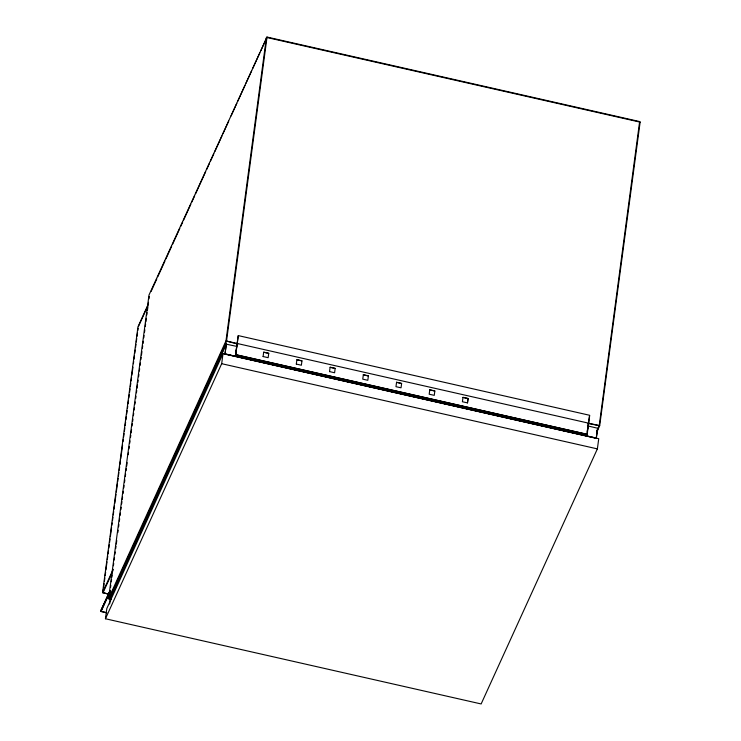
<?xml version="1.0" encoding="UTF-8"?>
<svg xmlns="http://www.w3.org/2000/svg" width="741" height="741" viewBox="0 0 741 741"><rect width="100%" height="100%" fill="white"/><g stroke="black" fill="none" stroke-linecap="round" stroke-linejoin="round"><path stroke-width="1.11" d="M147.959 304.884L137.983 326.781L102.582 592.522L108.566 594.226M103.342 589.382L102.934 592.948L112.437 572.108M103.647 587.094L104.101 583.658M104.407 581.37L104.87 577.934M105.176 575.637L105.63 572.2M105.935 569.912L107 561.891M107.306 559.603L107.769 556.167M108.075 553.879L108.529 550.443M108.834 548.145L109.297 544.709M109.594 542.421L110.057 538.985M110.363 536.697L111.585 527.527M111.891 525.239L112.197 522.951M112.493 520.654L112.956 517.218M113.262 514.93L113.716 511.494M114.021 509.206L114.484 505.77M114.79 503.472L116.004 494.312M116.309 492.024L117.384 484.003M117.689 481.715L118.143 478.278M118.449 475.981L118.903 472.545M119.208 470.257L119.671 466.821M119.977 464.533L120.431 461.097M120.737 458.799L122.571 445.054M123.025 441.617L123.33 439.33M123.636 437.042L124.09 433.605M124.395 431.308L124.859 427.872M125.164 425.584L125.618 422.148M125.924 419.86L126.387 416.423M126.692 414.126L127.146 410.69M127.452 408.402L127.758 406.114M128.063 403.817L128.517 400.381M128.823 398.093L129.286 394.657M129.582 392.369L130.046 388.932M130.351 386.635L130.805 383.199M131.111 380.911L131.574 377.475M131.879 375.187L132.945 367.166M133.399 363.729L133.704 361.441M134.01 359.153L134.473 355.717M134.779 353.42L135.233 349.984M135.538 347.696L135.992 344.259M136.298 341.971L136.761 338.535M137.066 336.238L137.52 332.802M137.826 330.514L138.132 328.226M105.444 618.754L106.806 608.556L223.041 353.494L598.737 438.691L597.376 448.889L481.141 703.95L105.444 618.754L221.679 363.692L223.041 353.494M596.82 431.994L599.691 425.686L640.122 122.154L639.631 121.552L267.029 37.05L149.006 295.02L108.575 598.552L111.317 599.673M109.297 596.681L109.066 599.154L226.468 341.536L267.029 37.05L260.795 50.721M109.751 593.245L110.057 590.957M110.52 587.52L110.826 585.233M111.28 581.796L111.585 579.499M111.891 577.211L112.197 574.923M112.651 571.487L112.956 569.19M113.419 565.763L113.725 563.466M114.179 560.029L114.484 557.741M114.938 554.305L115.244 552.017M115.707 548.581L116.013 546.284M116.318 543.996L116.772 540.56M117.838 532.538L118.143 530.25M118.606 526.814L118.912 524.526M119.366 521.09L119.671 518.793M120.125 515.356L120.431 513.068M120.894 509.632L121.2 507.344M121.654 503.908L121.959 501.611M122.265 499.323L122.571 497.035M123.025 493.599L123.33 491.311M123.793 487.874L124.099 485.577M124.553 482.141L124.859 479.853M125.322 476.417L125.618 474.129M126.081 470.692L126.387 468.395M126.692 466.108L127.146 462.671M128.221 454.65L128.517 452.362M128.98 448.926L129.286 446.638M129.74 443.201L130.046 440.904M130.509 437.468L130.814 435.18M131.111 432.892L131.574 429.456M132.028 426.019L132.333 423.732M132.639 421.434L132.945 419.147M133.408 415.71L133.713 413.422M134.167 409.986L134.473 407.689M134.927 404.253L135.233 401.965M135.696 398.528L136.001 396.24M136.455 392.804L136.761 390.507M137.066 388.219L137.52 384.783M137.826 382.495L138.132 380.198M138.595 376.761L138.9 374.474M139.354 371.037L139.66 368.749M140.114 365.313L140.419 363.025M140.883 359.589L141.188 357.292M141.494 355.004L141.948 351.567M142.402 348.131L142.707 345.843M143.013 343.546L143.319 341.258M143.782 337.822L144.087 335.534M144.541 332.098L144.847 329.801M145.301 326.364L145.606 324.076M145.912 321.789L146.375 318.352M146.829 314.916L147.135 312.619M147.44 310.331L147.894 306.894M148.2 304.607L148.506 302.309M148.969 298.873L149.274 296.585M109.668 604.017L110.529 597.542L226.024 344.13L236.527 346.343M110.316 600.997L110.854 597.366L226.338 343.944L224.977 354.142L596.227 438.329L597.839 428.446M224.977 354.142L226.376 344.037M236.944 343.889L235.619 355.263L586.807 434.902L587.178 434.439L589.54 415.256L238.352 335.617L235.619 355.263L238.139 335.738M263.092 356.56L263.685 352.179L268.742 353.327L268.149 357.699L263.101 356.532M296.307 364.09L296.9 359.718L301.967 360.858L301.374 365.239L296.326 364.063M329.532 371.621L330.125 367.249L335.182 368.397L334.589 372.769L329.541 371.593M363.34 374.779L362.747 379.151L367.814 380.3L368.397 375.928L363.34 374.779L368.397 375.928M396.555 382.31L395.972 386.691L401.038 387.812L401.622 383.458L396.555 382.31L401.622 383.458M429.78 389.849L429.187 394.221L434.263 395.342L434.837 390.998L429.78 389.849L434.837 390.998M462.995 397.38L462.403 401.752L467.478 402.882L468.062 398.528L462.995 397.38L468.062 398.528L467.469 402.9M587.233 431.494L587.678 428.141M587.974 425.908L588.271 423.676M235.601 355.198L235.851 354.652L587.039 434.3L586.807 434.902L589.706 415.46M596.227 438.329L597.617 428.233L587.428 425.834M151.062 291.519L156.814 278.903M157.768 276.801L164.956 261.027M165.919 258.924L171.662 246.299M172.625 244.197L179.813 228.423M180.767 226.32L182.684 222.115M183.648 220.012L190.835 204.238M191.789 202.136L194.67 195.828M195.624 193.725L205.692 171.643M206.646 169.541L209.527 163.233M210.481 161.13L213.834 153.767M214.797 151.664L221.985 135.89M222.939 133.788L228.691 121.172M231.09 115.911L236.833 103.295M237.796 101.193L244.984 85.419M245.938 83.316L251.69 70.701M252.653 68.598L259.841 52.824M138.428 326.531L147.922 305.681M113.04 569.588L102.582 592.522L108.51 594.097M109.992 590.596L100.998 610.315L101.082 611.529L106.732 612.807M110.252 590.447L100.998 610.315L101.082 611.529L110.076 591.8M109.863 591.55L100.878 611.269L106.704 612.733M268.733 353.355L263.666 352.207M301.948 360.886L296.891 359.737M335.173 368.416L330.106 367.277M596.681 431.29L599.274 425.269L639.631 121.552M224.727 353.837L596.542 438.153M237.759 344.093L225.977 340.934L266.408 37.402L640.122 122.154M587.78 423.472L599.691 425.686L225.977 340.934L108.575 598.552L111.252 599.488M221.679 363.692L597.376 448.889M587.039 434.3L235.61 354.707"/></g></svg>
